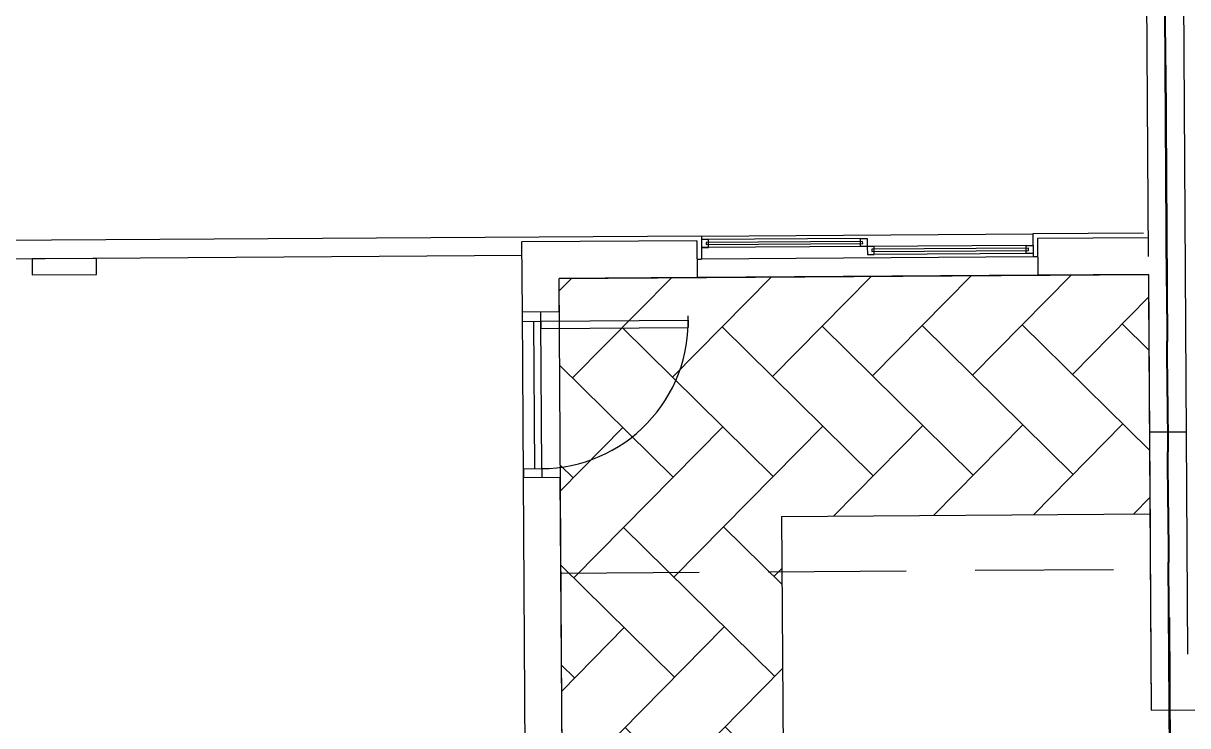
# Model space of a CAD drawing. Header units: feet. Extents: x 919634 to 928945, y 707022 to 708026.
# Drawn here: x 920451.3 to 920472.37, y 707535.79 to 707548.5 of the extents above; entities that cross this region are included whole.
import ezdxf

# ---------------------------------------------------------------- set-up
doc = ezdxf.new("R2010")
doc.units = ezdxf.units.FT
doc.header["$LTSCALE"] = 20
doc.header["$MEASUREMENT"] = 0
doc.linetypes.add('Site Plan$0$HIDDEN2', pattern=[0.1875, 0.125, -0.0625])
doc.linetypes.add('Site Plan$0$PHANTOM2', pattern=[1.25, 0.625, -0.125, 0.125, -0.125, 0.125, -0.125])
for name, color, linetype in [('-u-site-xref', 7, 'Continuous'), ('Site Plan$0$-u-site-bldg_interior', 252, 'Continuous'), ('Site Plan$0$-u-site-fence', 4, 'Site Plan$0$FENCELINE1'), ('Site Plan$0$SP-BLDG-ROOF ABOVE', 4, 'Site Plan$0$HIDDEN2'), ('Site Plan$0$SP-LOT PAVERS', 254, 'Continuous')]:
    doc.layers.add(name, color=color, linetype=linetype)
for name, color, linetype, lineweight in [('Site Plan$0$SP-LOT LINES', 252, 'Site Plan$0$PHANTOM2', 40), ('Site Plan$0$SP-SIDEWALK', 2, 'Continuous', 25), ('SP-BUILDING-FOOTPRINT', 1, 'Continuous', 25)]:
    doc.layers.add(name, color=color, linetype=linetype, lineweight=lineweight)
doc.layers.get('-u-site-xref').off()
doc.linetypes.add('Site Plan$0$FENCELINE1', pattern='A,0.25,-0.1,[133,ltypeshp.shx,S=0.1,R=0,X=-0.1,Y=0],-0.1,1', length=1.45)

# ---------------------------------------------------------------- blocks, each defined once
blk = doc.blocks.new('Site Plan$0$DR1H902')
for p, q in [((-0.5, 0), (-0.5, 1)), ((-0.5, 1.000000000000057), (-0.4500000000000455, 1.000000000000057)), ((-0.4500000000000455, 0), (-0.4500000000000455, 1)), ((-0.5, -5.684341886080801e-14), (-0.4500000000000455, -5.684341886080801e-14))]:
    blk.add_line(p, q)
blk.add_arc((-0.5, 0), 1, 0, 91.70698490235472)
blk = doc.blocks.new('Site Plan')
at = {"layer": 'Site Plan$0$SP-LOT PAVERS'}
h = blk.add_hatch(dxfattribs=at)
h.set_pattern_fill('AR-HBONE', color=256, scale=0.32, angle=-89.58178215075662)
h.set_pattern_definition([(315.4182178492434, (4.999891299521551, 0.0329695928376168), (1.810145136983853, 0.01321298806884015), [3.84, -1.28]), (45.41821784924338, (5.911570362129707, -0.8654964817005141), (1.810145136983853, 0.01321298806884), [3.84, -1.28])])
h.paths.add_polyline_path([(920470.123947991, 707523.7336559321), (920470.2544560039, 707503.7340414271), (920451.2548605248, 707503.6100590647), (920451.1246747758, 707523.570314048), (920461.1245246998, 707523.635568333), (920460.9922571497, 707543.8851363609), (920471.6587608678, 707543.9547409129), (920471.6870372839, 707539.6215401548), (920465.0205611553, 707539.5780378886), (920465.1241669917, 707523.701029729)])
at = {"layer": 'Site Plan$0$-u-site-bldg_interior'}
for p, q in [((920472.0635960196, 707584.0811140873, 1.216385649146747e-07), (920472.3702906896, 707537.0818913962, 1.216385674786611e-07)), ((920471.4388162406, 707577.6600104292, 1.216385674786611e-07), (920471.6566351637, 707544.2804930398, 1.216385633745747e-07)), ((920463.5707055926, 707544.6519780627, 1.216385633745747e-07), (920450.4043192518, 707544.5660604605, 1.216385633745747e-07)), ((920463.4879178158, 707544.5681027212, 1.216385633745747e-07), (920460.3213185692, 707544.5474389942, 1.216385633745747e-07)), ((920460.3296260404, 707543.274366047, 1.216385633745747e-07), (920460.3213185692, 707544.5474389942, 1.216385633745747e-07)), ((920463.487917816, 707544.5681026941, 1.216385633745747e-07), (920463.492268074, 707543.9014502756, 1.216385633745747e-07)), ((920463.5707055927, 707544.6519780357, 1.216385633745747e-07), (920469.5705778494, 707544.6911303607, 1.216385633745747e-07)), ((920463.5707055927, 707544.6519780355, 1.216385633745747e-07), (920463.5734245039, 707544.2353202943, 1.216385633745747e-07)), ((920466.4460522189, 707544.6082398825, 1.216385633745747e-07), (920463.5711134293, 707544.5894793934, 1.216385633745747e-07)), ((920471.570535268, 707544.7041811626, 1.216385633745747e-07), (920469.5705778492, 707544.6911303877, 1.216385633745747e-07)), ((920469.5705778494, 707544.6911303605, 1.216385633745747e-07), (920469.5732967604, 707544.2744726193, 1.216385633745747e-07)), ((920471.6544106095, 707544.6213933858, 1.216385633745747e-07), (920469.6544531906, 707544.6083426108, 1.216385633745747e-07)), ((920469.6544531909, 707544.6083425835, 1.216385633745747e-07), (920469.6588034491, 707543.9416901106, 1.216385633745747e-07)), ((920469.4469399662, 707544.4819858166, 1.216385633745747e-07), (920463.5720650483, 707544.4436491651, 1.216385633745747e-07)), ((920469.5753391527, 707544.3369872506, 1.216385633745747e-07), (920466.6979501343, 707544.3182107725, 1.216385633745747e-07)), ((920460.3229499161, 707544.2974443168, 1.216385633745747e-07), (920450.3231628218, 707544.2321904417, 1.216385633745747e-07)), ((920463.4900929448, 707544.234776512, 1.216385633745747e-07), (920463.5734245039, 707544.2353202943, 1.216385633745747e-07)), ((920469.5732967604, 707544.2744726193, 1.216385633745747e-07), (920463.5734245039, 707544.2353202943, 1.216385633745747e-07)), ((920469.6566283196, 707544.2750164017, 1.216385633745747e-07), (920469.5732967604, 707544.2744726193, 1.216385633745747e-07)), ((920463.4922680742, 707543.9014502483, 1.216385633745747e-07), (920460.9923213006, 707543.8851367795, 1.216385633745747e-07)), ((920469.6588034491, 707543.9416901106, 1.216385633745747e-07), (920463.492268074, 707543.9014502756, 1.216385633745747e-07)), ((920471.6587608678, 707543.9547409129, 1.216385633745747e-07), (920469.658803449, 707543.9416901378, 1.216385633745747e-07)), ((920460.9962785135, 707543.2787163053, 1.216385633745747e-07), (920460.9923213006, 707543.8851367795, 1.216385633745747e-07)), ((920471.660985422, 707543.6138405668, 1.216385633745747e-07), (920471.7102130292, 707536.0699883188, 1.216385674786611e-07)), ((920460.9962785135, 707543.2787163053, 1.216385633745747e-07), (920460.3296260404, 707543.274366047, 1.216385633745747e-07)), ((920460.3493657331, 707540.2741074015, 1.216385633745747e-07), (920460.3296260403, 707543.2743660582, 1.216385633745747e-07)), ((920460.3307136049, 707543.1077029287, 1.216385633745747e-07), (920460.3296260404, 707543.274366047, 1.216385633745747e-07)), ((920460.6640398415, 707543.1098780578, 1.216385633745747e-07), (920460.6629522769, 707543.2765411761, 1.216385633745747e-07)), ((920460.3307136049, 707543.1077029287, 1.216385633745747e-07), (920460.6640398415, 707543.1098780578, 1.216385633745747e-07)), ((920460.5566070663, 707540.4421299642, 1.216385633745747e-07), (920460.5390425028, 707543.1090623843, 1.216385633745747e-07)), ((920460.681604405, 707540.4429456376, 1.216385633745747e-07), (920460.6640398415, 707543.1098780578, 1.216385633745747e-07)), ((920471.6773483033, 707541.1063215991, 1.216385633745747e-07), (920472.3440007763, 707541.1106718575, 1.216385633745747e-07)), ((920460.3479553312, 707540.4407684018, 1.216385633745747e-07), (920460.3490428958, 707540.2741052835, 1.216385633745747e-07)), ((920460.3481167499, 707540.4407694552, 1.216385633745747e-07), (920460.681604405, 707540.4429456376, 1.216385633745747e-07)), ((920460.681604405, 707540.4429456376, 1.216385633745747e-07), (920460.6826919696, 707540.2762825193, 1.216385633745747e-07)), ((920461.0160182061, 707540.2784576486, 1.216385633745747e-07), (920460.3492043144, 707540.2741063369, 1.216385633745747e-07)), ((920460.4535219684, 707524.2978705476, 1.216385633745747e-07), (920460.3492043144, 707540.2741063369, 1.216385633745747e-07)), ((920461.1245246998, 707523.635568333, 1.216385633745747e-07), (920461.0158567874, 707540.2784565951, 1.216385633745747e-07)), ((920471.7102130292, 707536.0699883188, 1.216385674786611e-07), (920474.3768229211, 707536.0873893523, 1.216385674786611e-07))]:
    blk.add_line(p, q, dxfattribs=at)
at = {"layer": 'Site Plan$0$-u-site-bldg_interior', "elevation": 1.216385674786611e-07}
for points in [[(920463.696110768, 707544.5902950668), (920463.5711134293, 707544.5894793934), (920463.5720650483, 707544.4436491651), (920463.697062387, 707544.4444648385)], [(920463.6550567435, 707544.4962751718), (920466.4883297536, 707544.5147637696), (920466.4880578625, 707544.5564295492), (920463.6547848524, 707544.5379409513)], [(920466.4460522189, 707544.6082398825), (920466.5710495576, 707544.6090555559), (920466.5720011767, 707544.4632253275), (920466.4470038379, 707544.4624096542)], [(920466.6969985153, 707544.4640410009), (920466.5720011767, 707544.4632253275), (920466.5729527957, 707544.3173950991), (920466.6979501343, 707544.3182107725)], [(920466.6559444908, 707544.3700211059), (920469.4892175009, 707544.3885097038), (920469.4889456098, 707544.4301754832), (920466.6556725997, 707544.4116868854)], [(920469.4469399662, 707544.4819858166), (920469.5719373049, 707544.48280149), (920469.5728889239, 707544.3369712615), (920469.4478915852, 707544.3361555882)], [(920452.622629343, 707543.9555227947), (920452.620726105, 707544.2471832517), (920451.4540842772, 707544.2395702996), (920451.4559875152, 707543.9479098427)]]:
    blk.add_lwpolyline(points, close=True, dxfattribs=at)
at = {"layer": 'Site Plan$0$-u-site-fence', "ltscale": 0.15}
blk.add_line((920472.082627881, 707530.087440037, 1.216385674786611e-07), (920472.0436875514, 707536.0724096332, 1.216385674786611e-07), dxfattribs=at)
at = {"layer": 'Site Plan$0$SP-BLDG-ROOF ABOVE', "elevation": 1.216385674786611e-07}
blk.add_lwpolyline([(920461.0271292139, 707538.5520432456), (920471.6934983678, 707538.6216469195)], dxfattribs=at)
at = {"layer": 'Site Plan$0$SP-LOT LINES', "ltscale": 0.4, "elevation": 1.216385674786611e-07}
for points in [[(920471.6410269977, 707597.7450908888), (920493.6405586052, 707597.8886494138), (920494.2539450304, 707503.8906507272), (920472.2544134229, 707503.7470922022)], [(920449.6414953902, 707597.6015323638), (920471.6410269977, 707597.7450908888), (920472.2544134229, 707503.7470922022), (920450.2548818154, 707503.6035336772)]]:
    blk.add_lwpolyline(points, close=True, dxfattribs=at)
at = {"layer": 'Site Plan$0$SP-LOT LINES', "ltscale": 0.4, "elevation": -0.0002835567941336491}
blk.add_lwpolyline([(920471.6364631478, 707597.7441779556), (920472.2562885035, 707503.7466747839)], dxfattribs=at)
at = {"layer": 'Site Plan$0$SP-SIDEWALK'}
for p, q in [((920471.6609854221, 707543.6138405668, 1.216385633745747e-07), (920471.6892621012, 707539.2805994926, 1.216385633745747e-07)), ((920465.0205611553, 707539.5780378886, 1.216385633745747e-07), (920471.6870372838, 707539.6215401548, 1.216385633745747e-07)), ((920465.0205611553, 707539.5780378886, 1.216385633745747e-07), (920465.1219427006, 707524.0418897589, 1.216385674786611e-07))]:
    blk.add_line(p, q, dxfattribs=at)
at = {"layer": 'Site Plan$0$-u-site-bldg_interior', "extrusion": (0, 0, -1), "xscale": -2.666990255305791, "yscale": 2.666990255305791, "zscale": -7.111974014148773, "rotation": 89.62612018308143}
blk.add_blockref('Site Plan$0$DR1H902', (-920460.6727414139, 707541.7764113211, -1.216385633745747e-07), dxfattribs=at)

msp = doc.modelspace()

# ---------------------------------------------------------------- block references
at = {"layer": '-u-site-xref'}
msp.add_blockref('Site Plan', (0, 0), dxfattribs=at)

# ---------------------------------------------------------------- next in the draw order: linework, layer by layer
at = {"layer": 'SP-BUILDING-FOOTPRINT', "elevation": 1.216385674786611e-07}
msp.add_lwpolyline([(920405.8435794772, 707515.397363713), (920417.1766075699, 707515.4713176874), (920417.044596775, 707535.7208873907), (920428.3776246642, 707535.7948413638), (920428.3261580808, 707543.6719728678), (920438.9927261013, 707543.7415778395), (920439.1248010473, 707523.4920085547), (920461.1244605491, 707523.6355679143), (920460.9922571497, 707543.8851363609), (920471.6587608678, 707543.9547409129), (920471.7102130292, 707536.0699883188), (920483.0431906307, 707536.1515629595), (920483.1753297277, 707515.9019940937), (920494.5085508323, 707515.9759493276), (920494.4377947279, 707526.8090051115), (920505.1042342955, 707526.8786091625), (920504.9720951986, 707547.1281780285), (920516.305187798, 707547.2021324239), (920516.0952878334, 707579.3681142438)], dxfattribs=at)

doc.saveas('drawing.dxf')
